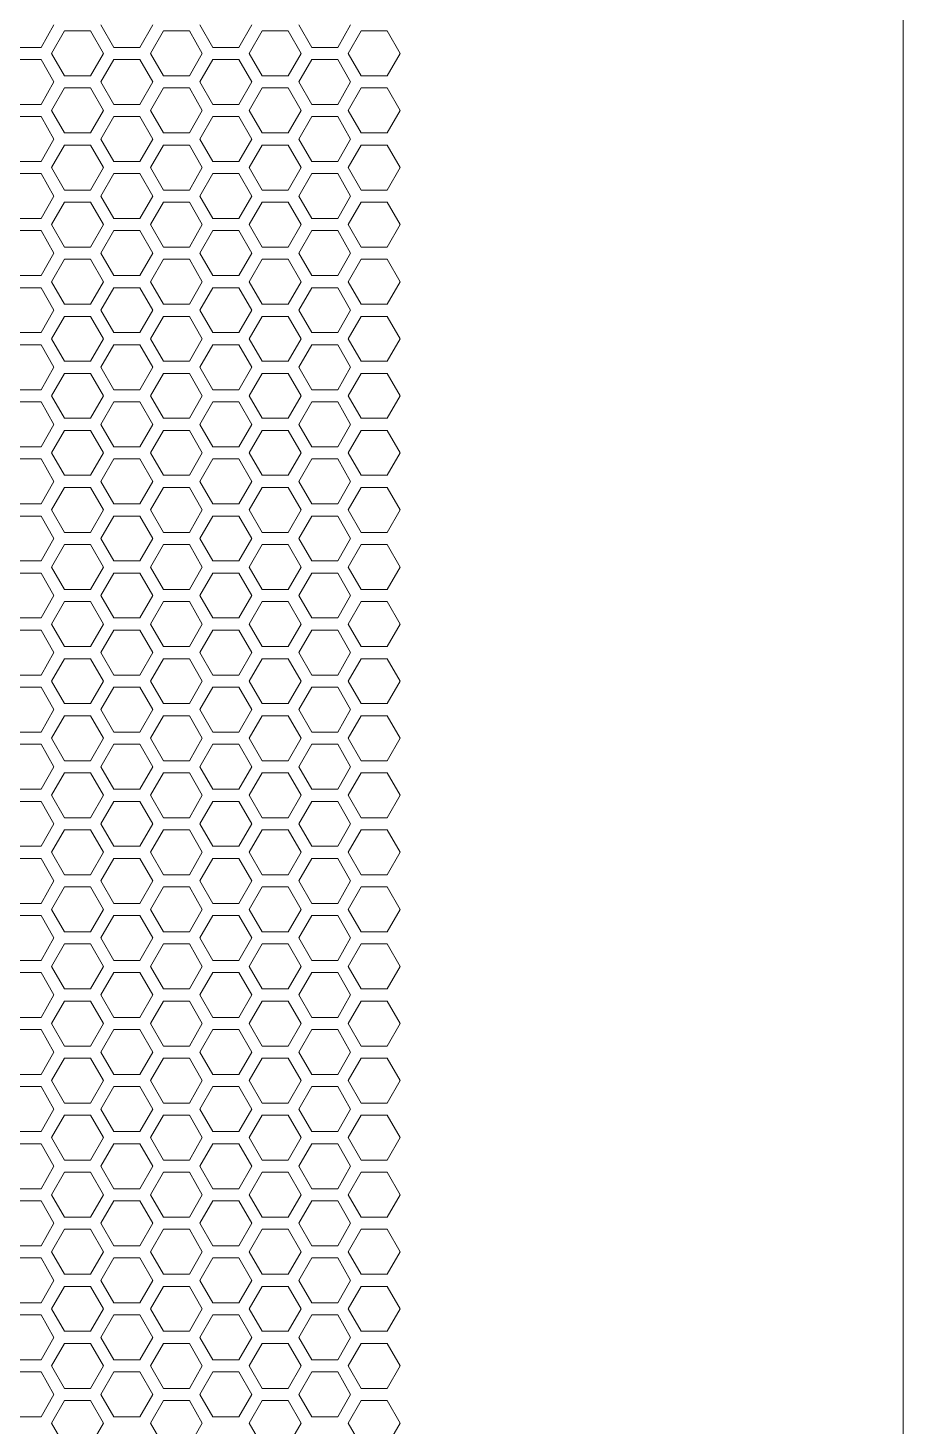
# Model space of a CAD drawing. Header units: millimetres. Extents: x 0 to 140, y -17 to 195.
# Drawn here: x 130.82 to 140, y 166.01 to 180.69 of the extents above; entities that cross this region are included whole.
import ezdxf

# ---------------------------------------------------------------- set-up
doc = ezdxf.new("R2010")
doc.units = ezdxf.units.MM
doc.layers.add('4203-42785_1_0', color=7, linetype='Continuous')
doc.layers.add('Visible (ANSI)', color=7, linetype='Continuous', lineweight=50)

# ---------------------------------------------------------------- blocks, each defined once
blk = doc.blocks.new('a')
at = {"layer": '4203-42785_1_0', "color": 0, "linetype": 'ByBlock', "lineweight": 9}
for p, q in [((1513.646, 485.561), (1513.752, 485.746)), ((1513.839, 485.696), (1513.732, 485.511)), ((1514.052, 485.696), (1513.839, 485.696)), ((1514.159, 485.511), (1514.052, 485.696)), ((1514.139, 485.746), (1514.246, 485.561)), ((1514.459, 485.561), (1514.566, 485.746)), ((1514.652, 485.696), (1514.546, 485.511)), ((1514.866, 485.696), (1514.652, 485.696)), ((1514.972, 485.511), (1514.866, 485.696)), ((1514.952, 485.746), (1515.059, 485.561)), ((1515.272, 485.561), (1515.379, 485.746)), ((1515.465, 485.696), (1515.359, 485.511)), ((1515.679, 485.696), (1515.465, 485.696)), ((1515.786, 485.511), (1515.679, 485.696)), ((1515.765, 485.746), (1515.872, 485.561)), ((1516.086, 485.561), (1516.192, 485.746)), ((1516.279, 485.696), (1516.172, 485.511)), ((1516.492, 485.696), (1516.279, 485.696)), ((1516.599, 485.511), (1516.492, 485.696)), ((1513.432, 485.561), (1513.646, 485.561)), ((1513.646, 485.461), (1513.432, 485.461)), ((1513.752, 485.277), (1513.646, 485.461)), ((1513.732, 485.511), (1513.839, 485.326)), ((1514.052, 485.326), (1514.159, 485.511)), ((1514.246, 485.461), (1514.139, 485.277)), ((1514.246, 485.561), (1514.459, 485.561)), ((1514.459, 485.461), (1514.246, 485.461)), ((1514.566, 485.277), (1514.459, 485.461)), ((1514.546, 485.511), (1514.652, 485.326)), ((1514.866, 485.326), (1514.972, 485.511)), ((1515.059, 485.461), (1514.952, 485.277)), ((1515.059, 485.561), (1515.272, 485.561)), ((1515.272, 485.461), (1515.059, 485.461)), ((1515.379, 485.277), (1515.272, 485.461)), ((1515.359, 485.511), (1515.465, 485.326)), ((1515.679, 485.326), (1515.786, 485.511)), ((1515.872, 485.461), (1515.765, 485.277)), ((1515.872, 485.561), (1516.086, 485.561)), ((1516.086, 485.461), (1515.872, 485.461)), ((1516.192, 485.277), (1516.086, 485.461)), ((1516.172, 485.511), (1516.279, 485.326)), ((1516.492, 485.326), (1516.599, 485.511)), ((1513.646, 485.092), (1513.752, 485.277)), ((1513.839, 485.326), (1514.052, 485.326)), ((1514.139, 485.277), (1514.246, 485.092)), ((1514.459, 485.092), (1514.566, 485.277)), ((1514.652, 485.326), (1514.866, 485.326)), ((1514.952, 485.277), (1515.059, 485.092)), ((1515.272, 485.092), (1515.379, 485.277)), ((1515.465, 485.326), (1515.679, 485.326)), ((1515.765, 485.277), (1515.872, 485.092)), ((1516.086, 485.092), (1516.192, 485.277)), ((1516.279, 485.326), (1516.492, 485.326)), ((1513.839, 485.227), (1513.732, 485.042)), ((1514.052, 485.227), (1513.839, 485.227)), ((1514.159, 485.042), (1514.052, 485.227)), ((1514.652, 485.227), (1514.546, 485.042)), ((1514.866, 485.227), (1514.652, 485.227)), ((1514.972, 485.042), (1514.866, 485.227)), ((1515.465, 485.227), (1515.359, 485.042)), ((1515.679, 485.227), (1515.465, 485.227)), ((1515.786, 485.042), (1515.679, 485.227)), ((1516.279, 485.227), (1516.172, 485.042)), ((1516.492, 485.227), (1516.279, 485.227)), ((1516.599, 485.042), (1516.492, 485.227)), ((1513.432, 485.092), (1513.646, 485.092)), ((1513.732, 485.042), (1513.839, 484.857)), ((1514.052, 484.857), (1514.159, 485.042)), ((1514.246, 485.092), (1514.459, 485.092)), ((1514.546, 485.042), (1514.652, 484.857)), ((1514.866, 484.857), (1514.972, 485.042)), ((1515.059, 485.092), (1515.272, 485.092)), ((1515.359, 485.042), (1515.465, 484.857)), ((1515.679, 484.857), (1515.786, 485.042)), ((1515.872, 485.092), (1516.086, 485.092)), ((1516.172, 485.042), (1516.279, 484.857)), ((1516.492, 484.857), (1516.599, 485.042)), ((1513.646, 484.992), (1513.432, 484.992)), ((1513.752, 484.807), (1513.646, 484.992)), ((1514.246, 484.992), (1514.139, 484.807)), ((1514.459, 484.992), (1514.246, 484.992)), ((1514.566, 484.807), (1514.459, 484.992)), ((1515.059, 484.992), (1514.952, 484.807)), ((1515.272, 484.992), (1515.059, 484.992)), ((1515.379, 484.807), (1515.272, 484.992)), ((1515.872, 484.992), (1515.765, 484.807)), ((1516.086, 484.992), (1515.872, 484.992)), ((1516.192, 484.807), (1516.086, 484.992)), ((1513.646, 484.622), (1513.752, 484.807)), ((1513.839, 484.857), (1514.052, 484.857)), ((1514.139, 484.807), (1514.246, 484.622)), ((1514.459, 484.622), (1514.566, 484.807)), ((1514.652, 484.857), (1514.866, 484.857)), ((1514.952, 484.807), (1515.059, 484.622)), ((1515.272, 484.622), (1515.379, 484.807)), ((1515.465, 484.857), (1515.679, 484.857)), ((1515.765, 484.807), (1515.872, 484.622)), ((1516.086, 484.622), (1516.192, 484.807)), ((1516.279, 484.857), (1516.492, 484.857)), ((1513.839, 484.757), (1513.732, 484.572)), ((1514.052, 484.757), (1513.839, 484.757)), ((1514.159, 484.572), (1514.052, 484.757)), ((1514.652, 484.757), (1514.546, 484.572)), ((1514.866, 484.757), (1514.652, 484.757)), ((1514.972, 484.572), (1514.866, 484.757)), ((1515.465, 484.757), (1515.359, 484.572)), ((1515.679, 484.757), (1515.465, 484.757)), ((1515.786, 484.572), (1515.679, 484.757)), ((1516.279, 484.757), (1516.172, 484.572)), ((1516.492, 484.757), (1516.279, 484.757)), ((1516.599, 484.572), (1516.492, 484.757)), ((1513.432, 484.622), (1513.646, 484.622)), ((1513.732, 484.572), (1513.839, 484.387)), ((1514.052, 484.387), (1514.159, 484.572)), ((1514.246, 484.622), (1514.459, 484.622)), ((1514.546, 484.572), (1514.652, 484.387)), ((1514.866, 484.387), (1514.972, 484.572)), ((1515.059, 484.622), (1515.272, 484.622)), ((1515.359, 484.572), (1515.465, 484.387)), ((1515.679, 484.387), (1515.786, 484.572)), ((1515.872, 484.622), (1516.086, 484.622)), ((1516.172, 484.572), (1516.279, 484.387)), ((1516.492, 484.387), (1516.599, 484.572)), ((1513.646, 484.522), (1513.432, 484.522)), ((1513.752, 484.337), (1513.646, 484.522)), ((1514.246, 484.522), (1514.139, 484.337)), ((1514.459, 484.522), (1514.246, 484.522)), ((1514.566, 484.337), (1514.459, 484.522)), ((1515.059, 484.522), (1514.952, 484.337)), ((1515.272, 484.522), (1515.059, 484.522)), ((1515.379, 484.337), (1515.272, 484.522)), ((1515.872, 484.522), (1515.765, 484.337)), ((1516.086, 484.522), (1515.872, 484.522)), ((1516.192, 484.337), (1516.086, 484.522)), ((1513.646, 484.153), (1513.752, 484.337)), ((1513.839, 484.387), (1514.052, 484.387)), ((1514.139, 484.337), (1514.246, 484.153)), ((1514.459, 484.153), (1514.566, 484.337)), ((1514.652, 484.387), (1514.866, 484.387)), ((1514.952, 484.337), (1515.059, 484.153)), ((1515.272, 484.153), (1515.379, 484.337)), ((1515.465, 484.387), (1515.679, 484.387)), ((1515.765, 484.337), (1515.872, 484.153)), ((1516.086, 484.153), (1516.192, 484.337)), ((1516.279, 484.387), (1516.492, 484.387)), ((1513.839, 484.288), (1513.732, 484.103)), ((1514.052, 484.288), (1513.839, 484.288)), ((1514.159, 484.103), (1514.052, 484.288)), ((1514.652, 484.288), (1514.546, 484.103)), ((1514.866, 484.288), (1514.652, 484.288)), ((1514.972, 484.103), (1514.866, 484.288)), ((1515.465, 484.288), (1515.359, 484.103)), ((1515.679, 484.288), (1515.465, 484.288)), ((1515.786, 484.103), (1515.679, 484.288)), ((1516.279, 484.288), (1516.172, 484.103)), ((1516.492, 484.288), (1516.279, 484.288)), ((1516.599, 484.103), (1516.492, 484.288)), ((1513.432, 484.153), (1513.646, 484.153)), ((1513.732, 484.103), (1513.839, 483.918)), ((1514.052, 483.918), (1514.159, 484.103)), ((1514.246, 484.153), (1514.459, 484.153)), ((1514.546, 484.103), (1514.652, 483.918)), ((1514.866, 483.918), (1514.972, 484.103)), ((1515.059, 484.153), (1515.272, 484.153)), ((1515.359, 484.103), (1515.465, 483.918)), ((1515.679, 483.918), (1515.786, 484.103)), ((1515.872, 484.153), (1516.086, 484.153)), ((1516.172, 484.103), (1516.279, 483.918)), ((1516.492, 483.918), (1516.599, 484.103)), ((1513.646, 484.053), (1513.432, 484.053)), ((1513.752, 483.868), (1513.646, 484.053)), ((1514.246, 484.053), (1514.139, 483.868)), ((1514.459, 484.053), (1514.246, 484.053)), ((1514.566, 483.868), (1514.459, 484.053)), ((1515.059, 484.053), (1514.952, 483.868)), ((1515.272, 484.053), (1515.059, 484.053)), ((1515.379, 483.868), (1515.272, 484.053)), ((1515.872, 484.053), (1515.765, 483.868)), ((1516.086, 484.053), (1515.872, 484.053)), ((1516.192, 483.868), (1516.086, 484.053)), ((1513.646, 483.683), (1513.752, 483.868)), ((1513.839, 483.918), (1514.052, 483.918)), ((1514.139, 483.868), (1514.246, 483.683)), ((1514.459, 483.683), (1514.566, 483.868)), ((1514.652, 483.918), (1514.866, 483.918)), ((1514.952, 483.868), (1515.059, 483.683)), ((1515.272, 483.683), (1515.379, 483.868)), ((1515.465, 483.918), (1515.679, 483.918)), ((1515.765, 483.868), (1515.872, 483.683)), ((1516.086, 483.683), (1516.192, 483.868)), ((1516.279, 483.918), (1516.492, 483.918)), ((1513.839, 483.818), (1513.732, 483.633)), ((1514.052, 483.818), (1513.839, 483.818)), ((1514.159, 483.633), (1514.052, 483.818)), ((1514.652, 483.818), (1514.546, 483.633)), ((1514.866, 483.818), (1514.652, 483.818)), ((1514.972, 483.633), (1514.866, 483.818)), ((1515.465, 483.818), (1515.359, 483.633)), ((1515.679, 483.818), (1515.465, 483.818)), ((1515.786, 483.633), (1515.679, 483.818)), ((1516.279, 483.818), (1516.172, 483.633)), ((1516.492, 483.818), (1516.279, 483.818)), ((1516.599, 483.633), (1516.492, 483.818)), ((1513.432, 483.683), (1513.646, 483.683)), ((1513.732, 483.633), (1513.839, 483.448)), ((1514.052, 483.448), (1514.159, 483.633)), ((1514.246, 483.683), (1514.459, 483.683)), ((1514.546, 483.633), (1514.652, 483.448)), ((1514.866, 483.448), (1514.972, 483.633)), ((1515.059, 483.683), (1515.272, 483.683)), ((1515.359, 483.633), (1515.465, 483.448)), ((1515.679, 483.448), (1515.786, 483.633)), ((1515.872, 483.683), (1516.086, 483.683)), ((1516.172, 483.633), (1516.279, 483.448)), ((1516.492, 483.448), (1516.599, 483.633)), ((1513.646, 483.583), (1513.432, 483.583)), ((1513.752, 483.398), (1513.646, 483.583)), ((1514.246, 483.583), (1514.139, 483.398)), ((1514.459, 483.583), (1514.246, 483.583)), ((1514.566, 483.398), (1514.459, 483.583)), ((1515.059, 483.583), (1514.952, 483.398)), ((1515.272, 483.583), (1515.059, 483.583)), ((1515.379, 483.398), (1515.272, 483.583)), ((1515.872, 483.583), (1515.765, 483.398)), ((1516.086, 483.583), (1515.872, 483.583)), ((1516.192, 483.398), (1516.086, 483.583)), ((1513.646, 483.214), (1513.752, 483.398)), ((1513.839, 483.448), (1514.052, 483.448)), ((1514.139, 483.398), (1514.246, 483.214)), ((1514.459, 483.214), (1514.566, 483.398)), ((1514.652, 483.448), (1514.866, 483.448)), ((1514.952, 483.398), (1515.059, 483.214)), ((1515.272, 483.214), (1515.379, 483.398)), ((1515.465, 483.448), (1515.679, 483.448)), ((1515.765, 483.398), (1515.872, 483.214)), ((1516.086, 483.214), (1516.192, 483.398)), ((1516.279, 483.448), (1516.492, 483.448)), ((1513.839, 483.348), (1513.732, 483.164)), ((1514.052, 483.348), (1513.839, 483.348)), ((1514.159, 483.164), (1514.052, 483.348)), ((1514.652, 483.348), (1514.546, 483.164)), ((1514.866, 483.348), (1514.652, 483.348)), ((1514.972, 483.164), (1514.866, 483.348)), ((1515.465, 483.348), (1515.359, 483.164)), ((1515.679, 483.348), (1515.465, 483.348)), ((1515.786, 483.164), (1515.679, 483.348)), ((1516.279, 483.348), (1516.172, 483.164)), ((1516.492, 483.348), (1516.279, 483.348)), ((1516.599, 483.164), (1516.492, 483.348)), ((1513.432, 483.214), (1513.646, 483.214)), ((1513.732, 483.164), (1513.839, 482.979)), ((1514.052, 482.979), (1514.159, 483.164)), ((1514.246, 483.214), (1514.459, 483.214)), ((1514.546, 483.164), (1514.652, 482.979)), ((1514.866, 482.979), (1514.972, 483.164)), ((1515.059, 483.214), (1515.272, 483.214)), ((1515.359, 483.164), (1515.465, 482.979)), ((1515.679, 482.979), (1515.786, 483.164)), ((1515.872, 483.214), (1516.086, 483.214)), ((1516.172, 483.164), (1516.279, 482.979)), ((1516.492, 482.979), (1516.599, 483.164)), ((1513.646, 483.114), (1513.432, 483.114)), ((1513.752, 482.929), (1513.646, 483.114)), ((1514.246, 483.114), (1514.139, 482.929)), ((1514.459, 483.114), (1514.246, 483.114)), ((1514.566, 482.929), (1514.459, 483.114)), ((1515.059, 483.114), (1514.952, 482.929)), ((1515.272, 483.114), (1515.059, 483.114)), ((1515.379, 482.929), (1515.272, 483.114)), ((1515.872, 483.114), (1515.765, 482.929)), ((1516.086, 483.114), (1515.872, 483.114)), ((1516.192, 482.929), (1516.086, 483.114)), ((1513.646, 482.744), (1513.752, 482.929)), ((1513.839, 482.979), (1514.052, 482.979)), ((1514.139, 482.929), (1514.246, 482.744)), ((1514.459, 482.744), (1514.566, 482.929)), ((1514.652, 482.979), (1514.866, 482.979)), ((1514.952, 482.929), (1515.059, 482.744)), ((1515.272, 482.744), (1515.379, 482.929)), ((1515.465, 482.979), (1515.679, 482.979)), ((1515.765, 482.929), (1515.872, 482.744)), ((1516.086, 482.744), (1516.192, 482.929)), ((1516.279, 482.979), (1516.492, 482.979)), ((1513.839, 482.879), (1513.732, 482.694)), ((1514.052, 482.879), (1513.839, 482.879)), ((1514.159, 482.694), (1514.052, 482.879)), ((1514.652, 482.879), (1514.546, 482.694)), ((1514.866, 482.879), (1514.652, 482.879)), ((1514.972, 482.694), (1514.866, 482.879)), ((1515.465, 482.879), (1515.359, 482.694)), ((1515.679, 482.879), (1515.465, 482.879)), ((1515.786, 482.694), (1515.679, 482.879)), ((1516.279, 482.879), (1516.172, 482.694)), ((1516.492, 482.879), (1516.279, 482.879)), ((1516.599, 482.694), (1516.492, 482.879)), ((1513.432, 482.744), (1513.646, 482.744)), ((1514.246, 482.744), (1514.459, 482.744)), ((1515.059, 482.744), (1515.272, 482.744)), ((1515.872, 482.744), (1516.086, 482.744)), ((1513.646, 482.644), (1513.432, 482.644)), ((1513.752, 482.459), (1513.646, 482.644)), ((1513.732, 482.694), (1513.839, 482.509)), ((1514.052, 482.509), (1514.159, 482.694)), ((1514.246, 482.644), (1514.139, 482.459)), ((1514.459, 482.644), (1514.246, 482.644)), ((1514.566, 482.459), (1514.459, 482.644)), ((1514.546, 482.694), (1514.652, 482.509)), ((1514.866, 482.509), (1514.972, 482.694)), ((1515.059, 482.644), (1514.952, 482.459)), ((1515.272, 482.644), (1515.059, 482.644)), ((1515.379, 482.459), (1515.272, 482.644)), ((1515.359, 482.694), (1515.465, 482.509)), ((1515.679, 482.509), (1515.786, 482.694)), ((1515.872, 482.644), (1515.765, 482.459)), ((1516.086, 482.644), (1515.872, 482.644)), ((1516.192, 482.459), (1516.086, 482.644)), ((1516.172, 482.694), (1516.279, 482.509)), ((1516.492, 482.509), (1516.599, 482.694)), ((1513.839, 482.509), (1514.052, 482.509)), ((1514.652, 482.509), (1514.866, 482.509)), ((1515.465, 482.509), (1515.679, 482.509)), ((1516.279, 482.509), (1516.492, 482.509)), ((1513.646, 482.274), (1513.752, 482.459)), ((1513.839, 482.409), (1513.732, 482.225)), ((1514.052, 482.409), (1513.839, 482.409)), ((1514.159, 482.225), (1514.052, 482.409)), ((1514.139, 482.459), (1514.246, 482.274)), ((1514.459, 482.274), (1514.566, 482.459)), ((1514.652, 482.409), (1514.546, 482.225)), ((1514.866, 482.409), (1514.652, 482.409)), ((1514.972, 482.225), (1514.866, 482.409)), ((1514.952, 482.459), (1515.059, 482.274)), ((1515.272, 482.274), (1515.379, 482.459)), ((1515.465, 482.409), (1515.359, 482.225)), ((1515.679, 482.409), (1515.465, 482.409)), ((1515.786, 482.225), (1515.679, 482.409)), ((1515.765, 482.459), (1515.872, 482.274)), ((1516.086, 482.274), (1516.192, 482.459)), ((1516.279, 482.409), (1516.172, 482.225)), ((1516.492, 482.409), (1516.279, 482.409)), ((1516.599, 482.225), (1516.492, 482.409)), ((1513.432, 482.274), (1513.646, 482.274)), ((1514.246, 482.274), (1514.459, 482.274)), ((1515.059, 482.274), (1515.272, 482.274)), ((1515.872, 482.274), (1516.086, 482.274)), ((1513.646, 482.175), (1513.432, 482.175)), ((1513.752, 481.99), (1513.646, 482.175)), ((1513.732, 482.225), (1513.839, 482.04)), ((1514.052, 482.04), (1514.159, 482.225)), ((1514.246, 482.175), (1514.139, 481.99)), ((1514.459, 482.175), (1514.246, 482.175)), ((1514.566, 481.99), (1514.459, 482.175)), ((1514.546, 482.225), (1514.652, 482.04)), ((1514.866, 482.04), (1514.972, 482.225)), ((1515.059, 482.175), (1514.952, 481.99)), ((1515.272, 482.175), (1515.059, 482.175)), ((1515.379, 481.99), (1515.272, 482.175)), ((1515.359, 482.225), (1515.465, 482.04)), ((1515.679, 482.04), (1515.786, 482.225)), ((1515.872, 482.175), (1515.765, 481.99)), ((1516.086, 482.175), (1515.872, 482.175)), ((1516.192, 481.99), (1516.086, 482.175)), ((1516.172, 482.225), (1516.279, 482.04)), ((1516.492, 482.04), (1516.599, 482.225)), ((1513.839, 482.04), (1514.052, 482.04)), ((1514.652, 482.04), (1514.866, 482.04)), ((1515.465, 482.04), (1515.679, 482.04)), ((1516.279, 482.04), (1516.492, 482.04)), ((1513.646, 481.805), (1513.752, 481.99)), ((1513.839, 481.94), (1513.732, 481.755)), ((1514.052, 481.94), (1513.839, 481.94)), ((1514.159, 481.755), (1514.052, 481.94)), ((1514.139, 481.99), (1514.246, 481.805)), ((1514.459, 481.805), (1514.566, 481.99)), ((1514.652, 481.94), (1514.546, 481.755)), ((1514.866, 481.94), (1514.652, 481.94)), ((1514.972, 481.755), (1514.866, 481.94)), ((1514.952, 481.99), (1515.059, 481.805)), ((1515.272, 481.805), (1515.379, 481.99)), ((1515.465, 481.94), (1515.359, 481.755)), ((1515.679, 481.94), (1515.465, 481.94)), ((1515.786, 481.755), (1515.679, 481.94)), ((1515.765, 481.99), (1515.872, 481.805)), ((1516.086, 481.805), (1516.192, 481.99)), ((1516.279, 481.94), (1516.172, 481.755)), ((1516.492, 481.94), (1516.279, 481.94)), ((1516.599, 481.755), (1516.492, 481.94)), ((1513.432, 481.805), (1513.646, 481.805)), ((1514.246, 481.805), (1514.459, 481.805)), ((1515.059, 481.805), (1515.272, 481.805)), ((1515.872, 481.805), (1516.086, 481.805)), ((1513.646, 481.705), (1513.432, 481.705)), ((1513.752, 481.52), (1513.646, 481.705)), ((1513.732, 481.755), (1513.839, 481.57)), ((1514.052, 481.57), (1514.159, 481.755)), ((1514.246, 481.705), (1514.139, 481.52)), ((1514.459, 481.705), (1514.246, 481.705)), ((1514.566, 481.52), (1514.459, 481.705)), ((1514.546, 481.755), (1514.652, 481.57)), ((1514.866, 481.57), (1514.972, 481.755)), ((1515.059, 481.705), (1514.952, 481.52)), ((1515.272, 481.705), (1515.059, 481.705)), ((1515.379, 481.52), (1515.272, 481.705)), ((1515.359, 481.755), (1515.465, 481.57)), ((1515.679, 481.57), (1515.786, 481.755)), ((1515.872, 481.705), (1515.765, 481.52)), ((1516.086, 481.705), (1515.872, 481.705)), ((1516.192, 481.52), (1516.086, 481.705)), ((1516.172, 481.755), (1516.279, 481.57)), ((1516.492, 481.57), (1516.599, 481.755)), ((1513.839, 481.57), (1514.052, 481.57)), ((1514.652, 481.57), (1514.866, 481.57)), ((1515.465, 481.57), (1515.679, 481.57)), ((1516.279, 481.57), (1516.492, 481.57)), ((1513.646, 481.335), (1513.752, 481.52)), ((1513.839, 481.47), (1513.732, 481.285)), ((1514.052, 481.47), (1513.839, 481.47)), ((1514.159, 481.285), (1514.052, 481.47)), ((1514.139, 481.52), (1514.246, 481.335)), ((1514.459, 481.335), (1514.566, 481.52)), ((1514.652, 481.47), (1514.546, 481.285)), ((1514.866, 481.47), (1514.652, 481.47)), ((1514.972, 481.285), (1514.866, 481.47)), ((1514.952, 481.52), (1515.059, 481.335)), ((1515.272, 481.335), (1515.379, 481.52)), ((1515.465, 481.47), (1515.359, 481.285)), ((1515.679, 481.47), (1515.465, 481.47)), ((1515.786, 481.285), (1515.679, 481.47)), ((1515.765, 481.52), (1515.872, 481.335)), ((1516.086, 481.335), (1516.192, 481.52)), ((1516.279, 481.47), (1516.172, 481.285)), ((1516.492, 481.47), (1516.279, 481.47)), ((1516.599, 481.285), (1516.492, 481.47)), ((1513.432, 481.335), (1513.646, 481.335)), ((1514.246, 481.335), (1514.459, 481.335)), ((1515.059, 481.335), (1515.272, 481.335)), ((1515.872, 481.335), (1516.086, 481.335)), ((1513.646, 481.236), (1513.432, 481.236)), ((1513.752, 481.051), (1513.646, 481.236)), ((1513.732, 481.285), (1513.839, 481.101)), ((1514.052, 481.101), (1514.159, 481.285)), ((1514.246, 481.236), (1514.139, 481.051)), ((1514.459, 481.236), (1514.246, 481.236)), ((1514.566, 481.051), (1514.459, 481.236)), ((1514.546, 481.285), (1514.652, 481.101)), ((1514.866, 481.101), (1514.972, 481.285)), ((1515.059, 481.236), (1514.952, 481.051)), ((1515.272, 481.236), (1515.059, 481.236)), ((1515.379, 481.051), (1515.272, 481.236)), ((1515.359, 481.285), (1515.465, 481.101)), ((1515.679, 481.101), (1515.786, 481.285)), ((1515.872, 481.236), (1515.765, 481.051)), ((1516.086, 481.236), (1515.872, 481.236)), ((1516.192, 481.051), (1516.086, 481.236)), ((1516.172, 481.285), (1516.279, 481.101)), ((1516.492, 481.101), (1516.599, 481.285)), ((1513.839, 481.101), (1514.052, 481.101)), ((1514.652, 481.101), (1514.866, 481.101)), ((1515.465, 481.101), (1515.679, 481.101)), ((1516.279, 481.101), (1516.492, 481.101)), ((1513.646, 480.866), (1513.752, 481.051)), ((1513.839, 481.001), (1513.732, 480.816)), ((1514.052, 481.001), (1513.839, 481.001)), ((1514.159, 480.816), (1514.052, 481.001)), ((1514.139, 481.051), (1514.246, 480.866)), ((1514.459, 480.866), (1514.566, 481.051)), ((1514.652, 481.001), (1514.546, 480.816)), ((1514.866, 481.001), (1514.652, 481.001)), ((1514.972, 480.816), (1514.866, 481.001)), ((1514.952, 481.051), (1515.059, 480.866)), ((1515.272, 480.866), (1515.379, 481.051)), ((1515.465, 481.001), (1515.359, 480.816)), ((1515.679, 481.001), (1515.465, 481.001)), ((1515.786, 480.816), (1515.679, 481.001)), ((1515.765, 481.051), (1515.872, 480.866)), ((1516.086, 480.866), (1516.192, 481.051)), ((1516.279, 481.001), (1516.172, 480.816)), ((1516.492, 481.001), (1516.279, 481.001)), ((1516.599, 480.816), (1516.492, 481.001)), ((1513.432, 480.866), (1513.646, 480.866)), ((1514.246, 480.866), (1514.459, 480.866)), ((1515.059, 480.866), (1515.272, 480.866)), ((1515.872, 480.866), (1516.086, 480.866)), ((1513.646, 480.766), (1513.432, 480.766)), ((1513.752, 480.581), (1513.646, 480.766)), ((1513.732, 480.816), (1513.839, 480.631)), ((1514.052, 480.631), (1514.159, 480.816)), ((1514.246, 480.766), (1514.139, 480.581)), ((1514.459, 480.766), (1514.246, 480.766)), ((1514.566, 480.581), (1514.459, 480.766)), ((1514.546, 480.816), (1514.652, 480.631)), ((1514.866, 480.631), (1514.972, 480.816)), ((1515.059, 480.766), (1514.952, 480.581)), ((1515.272, 480.766), (1515.059, 480.766)), ((1515.379, 480.581), (1515.272, 480.766)), ((1515.359, 480.816), (1515.465, 480.631)), ((1515.679, 480.631), (1515.786, 480.816)), ((1515.872, 480.766), (1515.765, 480.581)), ((1516.086, 480.766), (1515.872, 480.766)), ((1516.192, 480.581), (1516.086, 480.766)), ((1516.172, 480.816), (1516.279, 480.631)), ((1516.492, 480.631), (1516.599, 480.816)), ((1513.839, 480.631), (1514.052, 480.631)), ((1514.652, 480.631), (1514.866, 480.631)), ((1515.465, 480.631), (1515.679, 480.631)), ((1516.279, 480.631), (1516.492, 480.631)), ((1513.646, 480.396), (1513.752, 480.581)), ((1513.839, 480.531), (1513.732, 480.346)), ((1514.052, 480.531), (1513.839, 480.531)), ((1514.159, 480.346), (1514.052, 480.531)), ((1514.139, 480.581), (1514.246, 480.396)), ((1514.459, 480.396), (1514.566, 480.581)), ((1514.652, 480.531), (1514.546, 480.346)), ((1514.866, 480.531), (1514.652, 480.531)), ((1514.972, 480.346), (1514.866, 480.531)), ((1514.952, 480.581), (1515.059, 480.396)), ((1515.272, 480.396), (1515.379, 480.581)), ((1515.465, 480.531), (1515.359, 480.346)), ((1515.679, 480.531), (1515.465, 480.531)), ((1515.786, 480.346), (1515.679, 480.531)), ((1515.765, 480.581), (1515.872, 480.396)), ((1516.139, 480.489), (1516.192, 480.581)), ((1516.279, 480.531), (1516.172, 480.346)), ((1516.492, 480.531), (1516.279, 480.531)), ((1516.599, 480.346), (1516.492, 480.531)), ((1516.086, 480.396), (1516.139, 480.489)), ((1513.432, 480.396), (1513.646, 480.396)), ((1513.646, 480.296), (1513.432, 480.296)), ((1513.752, 480.112), (1513.646, 480.296)), ((1513.732, 480.346), (1513.839, 480.162)), ((1514.052, 480.162), (1514.159, 480.346)), ((1514.246, 480.296), (1514.139, 480.112)), ((1514.246, 480.396), (1514.459, 480.396)), ((1514.459, 480.296), (1514.246, 480.296)), ((1514.566, 480.112), (1514.459, 480.296)), ((1514.546, 480.346), (1514.652, 480.162)), ((1514.866, 480.162), (1514.972, 480.346)), ((1515.059, 480.296), (1514.952, 480.112)), ((1515.059, 480.396), (1515.272, 480.396)), ((1515.272, 480.296), (1515.059, 480.296)), ((1515.379, 480.112), (1515.272, 480.296)), ((1515.359, 480.346), (1515.465, 480.162)), ((1515.679, 480.162), (1515.786, 480.346)), ((1515.872, 480.296), (1515.765, 480.112)), ((1515.872, 480.396), (1516.086, 480.396)), ((1516.086, 480.296), (1515.872, 480.296)), ((1516.192, 480.112), (1516.086, 480.296)), ((1516.172, 480.346), (1516.279, 480.162)), ((1516.492, 480.162), (1516.599, 480.346)), ((1513.646, 479.927), (1513.752, 480.112)), ((1513.839, 480.062), (1513.732, 479.877)), ((1513.839, 480.162), (1514.052, 480.162)), ((1514.052, 480.062), (1513.839, 480.062)), ((1514.159, 479.877), (1514.052, 480.062)), ((1514.139, 480.112), (1514.246, 479.927)), ((1514.459, 479.927), (1514.566, 480.112)), ((1514.652, 480.062), (1514.546, 479.877)), ((1514.652, 480.162), (1514.866, 480.162)), ((1514.866, 480.062), (1514.652, 480.062)), ((1514.972, 479.877), (1514.866, 480.062)), ((1514.952, 480.112), (1515.059, 479.927)), ((1515.272, 479.927), (1515.379, 480.112)), ((1515.465, 480.062), (1515.359, 479.877)), ((1515.465, 480.162), (1515.679, 480.162)), ((1515.679, 480.062), (1515.465, 480.062)), ((1515.786, 479.877), (1515.679, 480.062)), ((1515.765, 480.112), (1515.872, 479.927)), ((1516.086, 479.927), (1516.192, 480.112)), ((1516.279, 480.062), (1516.172, 479.877)), ((1516.279, 480.162), (1516.492, 480.162)), ((1516.492, 480.062), (1516.279, 480.062)), ((1516.599, 479.877), (1516.492, 480.062)), ((1513.432, 479.927), (1513.646, 479.927)), ((1513.646, 479.827), (1513.432, 479.827)), ((1513.752, 479.642), (1513.646, 479.827)), ((1513.732, 479.877), (1513.839, 479.692)), ((1514.052, 479.692), (1514.159, 479.877)), ((1514.246, 479.827), (1514.139, 479.642)), ((1514.246, 479.927), (1514.459, 479.927)), ((1514.459, 479.827), (1514.246, 479.827)), ((1514.566, 479.642), (1514.459, 479.827)), ((1514.546, 479.877), (1514.652, 479.692)), ((1514.866, 479.692), (1514.972, 479.877)), ((1515.059, 479.827), (1514.952, 479.642)), ((1515.059, 479.927), (1515.272, 479.927)), ((1515.272, 479.827), (1515.059, 479.827)), ((1515.379, 479.642), (1515.272, 479.827)), ((1515.359, 479.877), (1515.465, 479.692)), ((1515.679, 479.692), (1515.786, 479.877)), ((1515.872, 479.827), (1515.765, 479.642)), ((1515.872, 479.927), (1516.086, 479.927)), ((1516.086, 479.827), (1515.872, 479.827)), ((1516.192, 479.642), (1516.086, 479.827)), ((1516.172, 479.877), (1516.279, 479.692)), ((1516.492, 479.692), (1516.599, 479.877)), ((1513.646, 479.457), (1513.752, 479.642)), ((1513.839, 479.592), (1513.732, 479.407)), ((1513.839, 479.692), (1514.052, 479.692)), ((1514.052, 479.592), (1513.839, 479.592)), ((1514.159, 479.407), (1514.052, 479.592)), ((1514.139, 479.642), (1514.246, 479.457)), ((1514.459, 479.457), (1514.566, 479.642)), ((1514.652, 479.592), (1514.546, 479.407)), ((1514.652, 479.692), (1514.866, 479.692)), ((1514.866, 479.592), (1514.652, 479.592)), ((1514.972, 479.407), (1514.866, 479.592)), ((1514.952, 479.642), (1515.059, 479.457)), ((1515.272, 479.457), (1515.379, 479.642)), ((1515.465, 479.592), (1515.359, 479.407)), ((1515.465, 479.692), (1515.679, 479.692)), ((1515.679, 479.592), (1515.465, 479.592)), ((1515.786, 479.407), (1515.679, 479.592)), ((1515.765, 479.642), (1515.872, 479.457)), ((1516.086, 479.457), (1516.192, 479.642)), ((1516.279, 479.592), (1516.172, 479.407)), ((1516.279, 479.692), (1516.492, 479.692)), ((1516.492, 479.592), (1516.279, 479.592)), ((1516.599, 479.407), (1516.492, 479.592)), ((1513.432, 479.457), (1513.646, 479.457)), ((1513.732, 479.407), (1513.839, 479.222)), ((1514.052, 479.222), (1514.159, 479.407)), ((1514.246, 479.457), (1514.459, 479.457)), ((1514.546, 479.407), (1514.652, 479.222)), ((1514.866, 479.222), (1514.972, 479.407)), ((1515.059, 479.457), (1515.272, 479.457)), ((1515.359, 479.407), (1515.465, 479.222)), ((1515.679, 479.222), (1515.786, 479.407)), ((1515.872, 479.457), (1516.086, 479.457)), ((1516.172, 479.407), (1516.279, 479.222)), ((1516.492, 479.222), (1516.599, 479.407)), ((1513.646, 479.357), (1513.432, 479.357)), ((1513.752, 479.173), (1513.646, 479.357)), ((1514.246, 479.357), (1514.139, 479.173)), ((1514.459, 479.357), (1514.246, 479.357)), ((1514.566, 479.173), (1514.459, 479.357)), ((1515.059, 479.357), (1514.952, 479.173)), ((1515.272, 479.357), (1515.059, 479.357)), ((1515.379, 479.173), (1515.272, 479.357)), ((1515.872, 479.357), (1515.765, 479.173)), ((1516.086, 479.357), (1515.872, 479.357)), ((1516.192, 479.173), (1516.086, 479.357)), ((1513.646, 478.988), (1513.752, 479.173)), ((1513.839, 479.222), (1514.052, 479.222)), ((1514.139, 479.173), (1514.246, 478.988)), ((1514.459, 478.988), (1514.566, 479.173)), ((1514.652, 479.222), (1514.866, 479.222)), ((1514.952, 479.173), (1515.059, 478.988)), ((1515.272, 478.988), (1515.379, 479.173)), ((1515.465, 479.222), (1515.679, 479.222)), ((1515.765, 479.173), (1515.872, 478.988)), ((1516.086, 478.988), (1516.192, 479.173)), ((1516.279, 479.222), (1516.492, 479.222)), ((1513.839, 479.123), (1513.732, 478.938)), ((1514.052, 479.123), (1513.839, 479.123)), ((1514.159, 478.938), (1514.052, 479.123)), ((1514.652, 479.123), (1514.546, 478.938)), ((1514.866, 479.123), (1514.652, 479.123)), ((1514.972, 478.938), (1514.866, 479.123)), ((1515.465, 479.123), (1515.359, 478.938)), ((1515.679, 479.123), (1515.465, 479.123)), ((1515.786, 478.938), (1515.679, 479.123)), ((1516.279, 479.123), (1516.172, 478.938)), ((1516.492, 479.123), (1516.279, 479.123)), ((1516.599, 478.938), (1516.492, 479.123)), ((1513.432, 478.988), (1513.646, 478.988)), ((1513.732, 478.938), (1513.839, 478.753)), ((1514.052, 478.753), (1514.159, 478.938)), ((1514.246, 478.988), (1514.459, 478.988)), ((1514.546, 478.938), (1514.652, 478.753)), ((1514.866, 478.753), (1514.972, 478.938)), ((1515.059, 478.988), (1515.272, 478.988)), ((1515.359, 478.938), (1515.465, 478.753)), ((1515.679, 478.753), (1515.786, 478.938)), ((1515.872, 478.988), (1516.086, 478.988)), ((1516.172, 478.938), (1516.279, 478.753)), ((1516.492, 478.753), (1516.599, 478.938)), ((1513.646, 478.888), (1513.432, 478.888)), ((1513.752, 478.703), (1513.646, 478.888)), ((1514.246, 478.888), (1514.139, 478.703)), ((1514.459, 478.888), (1514.246, 478.888)), ((1514.566, 478.703), (1514.459, 478.888)), ((1515.059, 478.888), (1514.952, 478.703)), ((1515.272, 478.888), (1515.059, 478.888)), ((1515.379, 478.703), (1515.272, 478.888)), ((1515.872, 478.888), (1515.765, 478.703)), ((1516.086, 478.888), (1515.872, 478.888)), ((1516.192, 478.703), (1516.086, 478.888)), ((1513.646, 478.518), (1513.752, 478.703)), ((1513.839, 478.753), (1514.052, 478.753)), ((1514.139, 478.703), (1514.246, 478.518)), ((1514.459, 478.518), (1514.566, 478.703)), ((1514.652, 478.753), (1514.866, 478.753)), ((1514.952, 478.703), (1515.059, 478.518)), ((1515.272, 478.518), (1515.379, 478.703)), ((1515.465, 478.753), (1515.679, 478.753)), ((1515.765, 478.703), (1515.872, 478.518)), ((1516.086, 478.518), (1516.192, 478.703)), ((1516.279, 478.753), (1516.492, 478.753)), ((1513.839, 478.653), (1513.732, 478.468)), ((1514.052, 478.653), (1513.839, 478.653)), ((1514.159, 478.468), (1514.052, 478.653)), ((1514.652, 478.653), (1514.546, 478.468)), ((1514.866, 478.653), (1514.652, 478.653)), ((1514.972, 478.468), (1514.866, 478.653)), ((1515.465, 478.653), (1515.359, 478.468)), ((1515.679, 478.653), (1515.465, 478.653)), ((1515.786, 478.468), (1515.679, 478.653)), ((1516.279, 478.653), (1516.172, 478.468)), ((1516.492, 478.653), (1516.279, 478.653)), ((1516.599, 478.468), (1516.492, 478.653)), ((1513.432, 478.518), (1513.646, 478.518)), ((1513.732, 478.468), (1513.839, 478.283)), ((1514.052, 478.283), (1514.159, 478.468)), ((1514.246, 478.518), (1514.459, 478.518)), ((1514.546, 478.468), (1514.652, 478.283)), ((1514.866, 478.283), (1514.972, 478.468)), ((1515.059, 478.518), (1515.272, 478.518)), ((1515.359, 478.468), (1515.465, 478.283)), ((1515.679, 478.283), (1515.786, 478.468)), ((1515.872, 478.518), (1516.086, 478.518)), ((1516.172, 478.468), (1516.279, 478.283)), ((1516.492, 478.283), (1516.599, 478.468)), ((1513.646, 478.418), (1513.432, 478.418)), ((1513.752, 478.233), (1513.646, 478.418)), ((1514.246, 478.418), (1514.139, 478.233)), ((1514.459, 478.418), (1514.246, 478.418)), ((1514.566, 478.233), (1514.459, 478.418)), ((1515.059, 478.418), (1514.952, 478.233)), ((1515.272, 478.418), (1515.059, 478.418)), ((1515.379, 478.233), (1515.272, 478.418)), ((1515.872, 478.418), (1515.765, 478.233)), ((1516.086, 478.418), (1515.872, 478.418)), ((1516.192, 478.233), (1516.086, 478.418)), ((1513.646, 478.049), (1513.752, 478.233)), ((1513.839, 478.283), (1514.052, 478.283)), ((1514.139, 478.233), (1514.246, 478.049)), ((1514.459, 478.049), (1514.566, 478.233)), ((1514.652, 478.283), (1514.866, 478.283)), ((1514.952, 478.233), (1515.059, 478.049)), ((1515.272, 478.049), (1515.379, 478.233)), ((1515.465, 478.283), (1515.679, 478.283)), ((1515.765, 478.233), (1515.872, 478.049)), ((1516.086, 478.049), (1516.192, 478.233)), ((1516.279, 478.283), (1516.492, 478.283)), ((1513.839, 478.184), (1513.732, 477.999)), ((1514.052, 478.184), (1513.839, 478.184)), ((1514.159, 477.999), (1514.052, 478.184)), ((1514.652, 478.184), (1514.546, 477.999)), ((1514.866, 478.184), (1514.652, 478.184)), ((1514.972, 477.999), (1514.866, 478.184)), ((1515.465, 478.184), (1515.359, 477.999)), ((1515.679, 478.184), (1515.465, 478.184)), ((1515.786, 477.999), (1515.679, 478.184)), ((1516.279, 478.184), (1516.172, 477.999)), ((1516.492, 478.184), (1516.279, 478.184)), ((1516.599, 477.999), (1516.492, 478.184)), ((1513.432, 478.049), (1513.646, 478.049)), ((1513.732, 477.999), (1513.839, 477.814)), ((1514.052, 477.814), (1514.159, 477.999)), ((1514.246, 478.049), (1514.459, 478.049)), ((1514.546, 477.999), (1514.652, 477.814)), ((1514.866, 477.814), (1514.972, 477.999)), ((1515.059, 478.049), (1515.272, 478.049)), ((1515.359, 477.999), (1515.465, 477.814)), ((1515.679, 477.814), (1515.786, 477.999)), ((1515.872, 478.049), (1516.086, 478.049)), ((1516.172, 477.999), (1516.279, 477.814)), ((1516.492, 477.814), (1516.599, 477.999)), ((1513.646, 477.949), (1513.432, 477.949)), ((1513.752, 477.764), (1513.646, 477.949)), ((1514.246, 477.949), (1514.139, 477.764)), ((1514.459, 477.949), (1514.246, 477.949)), ((1514.566, 477.764), (1514.459, 477.949)), ((1515.059, 477.949), (1514.952, 477.764)), ((1515.272, 477.949), (1515.059, 477.949)), ((1515.379, 477.764), (1515.272, 477.949)), ((1515.872, 477.949), (1515.765, 477.764)), ((1516.086, 477.949), (1515.872, 477.949)), ((1516.192, 477.764), (1516.086, 477.949)), ((1513.646, 477.579), (1513.752, 477.764)), ((1513.839, 477.814), (1514.052, 477.814)), ((1514.139, 477.764), (1514.246, 477.579)), ((1514.459, 477.579), (1514.566, 477.764)), ((1514.652, 477.814), (1514.866, 477.814)), ((1514.952, 477.764), (1515.059, 477.579)), ((1515.272, 477.579), (1515.379, 477.764)), ((1515.465, 477.814), (1515.679, 477.814)), ((1515.765, 477.764), (1515.872, 477.579)), ((1516.086, 477.579), (1516.192, 477.764)), ((1516.279, 477.814), (1516.492, 477.814)), ((1513.839, 477.714), (1513.732, 477.529)), ((1514.052, 477.714), (1513.839, 477.714)), ((1514.159, 477.529), (1514.052, 477.714)), ((1514.652, 477.714), (1514.546, 477.529)), ((1514.866, 477.714), (1514.652, 477.714)), ((1514.972, 477.529), (1514.866, 477.714)), ((1515.465, 477.714), (1515.359, 477.529)), ((1515.679, 477.714), (1515.465, 477.714)), ((1515.786, 477.529), (1515.679, 477.714)), ((1516.279, 477.714), (1516.172, 477.529)), ((1516.492, 477.714), (1516.279, 477.714)), ((1516.599, 477.529), (1516.492, 477.714)), ((1513.432, 477.579), (1513.646, 477.579)), ((1513.732, 477.529), (1513.839, 477.344)), ((1514.052, 477.344), (1514.159, 477.529)), ((1514.246, 477.579), (1514.459, 477.579)), ((1514.546, 477.529), (1514.652, 477.344)), ((1514.866, 477.344), (1514.972, 477.529)), ((1515.059, 477.579), (1515.272, 477.579)), ((1515.359, 477.529), (1515.465, 477.344)), ((1515.679, 477.344), (1515.786, 477.529)), ((1515.872, 477.579), (1516.086, 477.579)), ((1516.172, 477.529), (1516.279, 477.344)), ((1516.492, 477.344), (1516.599, 477.529)), ((1513.646, 477.479), (1513.432, 477.479)), ((1513.752, 477.294), (1513.646, 477.479)), ((1514.246, 477.479), (1514.139, 477.294)), ((1514.459, 477.479), (1514.246, 477.479)), ((1514.566, 477.294), (1514.459, 477.479)), ((1515.059, 477.479), (1514.952, 477.294)), ((1515.272, 477.479), (1515.059, 477.479)), ((1515.379, 477.294), (1515.272, 477.479)), ((1515.872, 477.479), (1515.765, 477.294)), ((1516.086, 477.479), (1515.872, 477.479)), ((1516.192, 477.294), (1516.086, 477.479)), ((1513.646, 477.109), (1513.752, 477.294)), ((1513.839, 477.344), (1514.052, 477.344)), ((1514.139, 477.294), (1514.246, 477.109)), ((1514.459, 477.109), (1514.566, 477.294)), ((1514.652, 477.344), (1514.866, 477.344)), ((1514.952, 477.294), (1515.059, 477.109)), ((1515.272, 477.109), (1515.379, 477.294)), ((1515.465, 477.344), (1515.679, 477.344)), ((1515.765, 477.294), (1515.872, 477.109)), ((1516.086, 477.109), (1516.192, 477.294)), ((1516.279, 477.344), (1516.492, 477.344)), ((1513.839, 477.244), (1513.732, 477.06)), ((1514.052, 477.244), (1513.839, 477.244)), ((1514.159, 477.06), (1514.052, 477.244)), ((1514.652, 477.244), (1514.546, 477.06)), ((1514.866, 477.244), (1514.652, 477.244)), ((1514.972, 477.06), (1514.866, 477.244)), ((1515.465, 477.244), (1515.359, 477.06)), ((1515.679, 477.244), (1515.465, 477.244)), ((1515.786, 477.06), (1515.679, 477.244)), ((1516.279, 477.244), (1516.172, 477.06)), ((1516.492, 477.244), (1516.279, 477.244)), ((1516.599, 477.06), (1516.492, 477.244)), ((1513.432, 477.109), (1513.646, 477.109)), ((1514.246, 477.109), (1514.459, 477.109)), ((1515.059, 477.109), (1515.272, 477.109)), ((1515.872, 477.109), (1516.086, 477.109)), ((1513.646, 477.01), (1513.432, 477.01)), ((1513.752, 476.825), (1513.646, 477.01)), ((1513.732, 477.06), (1513.839, 476.875)), ((1514.052, 476.875), (1514.159, 477.06)), ((1514.246, 477.01), (1514.139, 476.825)), ((1514.459, 477.01), (1514.246, 477.01)), ((1514.566, 476.825), (1514.459, 477.01)), ((1514.546, 477.06), (1514.652, 476.875)), ((1514.866, 476.875), (1514.972, 477.06)), ((1515.059, 477.01), (1514.952, 476.825)), ((1515.272, 477.01), (1515.059, 477.01)), ((1515.379, 476.825), (1515.272, 477.01)), ((1515.359, 477.06), (1515.465, 476.875)), ((1515.679, 476.875), (1515.786, 477.06)), ((1515.872, 477.01), (1515.765, 476.825)), ((1516.086, 477.01), (1515.872, 477.01)), ((1516.192, 476.825), (1516.086, 477.01)), ((1516.172, 477.06), (1516.279, 476.875)), ((1516.492, 476.875), (1516.599, 477.06)), ((1513.839, 476.875), (1514.052, 476.875)), ((1514.652, 476.875), (1514.866, 476.875)), ((1515.465, 476.875), (1515.679, 476.875)), ((1516.279, 476.875), (1516.492, 476.875)), ((1513.646, 476.64), (1513.752, 476.825)), ((1513.839, 476.775), (1513.732, 476.59)), ((1514.052, 476.775), (1513.839, 476.775)), ((1514.159, 476.59), (1514.052, 476.775)), ((1514.139, 476.825), (1514.246, 476.64)), ((1514.459, 476.64), (1514.566, 476.825)), ((1514.652, 476.775), (1514.546, 476.59)), ((1514.866, 476.775), (1514.652, 476.775)), ((1514.972, 476.59), (1514.866, 476.775)), ((1514.952, 476.825), (1515.059, 476.64)), ((1515.272, 476.64), (1515.379, 476.825)), ((1515.465, 476.775), (1515.359, 476.59)), ((1515.679, 476.775), (1515.465, 476.775)), ((1515.786, 476.59), (1515.679, 476.775)), ((1515.765, 476.825), (1515.872, 476.64)), ((1516.086, 476.64), (1516.192, 476.825)), ((1516.279, 476.775), (1516.172, 476.59)), ((1516.492, 476.775), (1516.279, 476.775)), ((1516.599, 476.59), (1516.492, 476.775)), ((1513.432, 476.64), (1513.646, 476.64)), ((1514.246, 476.64), (1514.459, 476.64)), ((1515.059, 476.64), (1515.272, 476.64)), ((1515.872, 476.64), (1516.086, 476.64)), ((1513.646, 476.54), (1513.432, 476.54)), ((1513.752, 476.355), (1513.646, 476.54)), ((1513.732, 476.59), (1513.839, 476.405)), ((1514.052, 476.405), (1514.159, 476.59)), ((1514.246, 476.54), (1514.139, 476.355)), ((1514.459, 476.54), (1514.246, 476.54)), ((1514.566, 476.355), (1514.459, 476.54)), ((1514.546, 476.59), (1514.652, 476.405)), ((1514.866, 476.405), (1514.972, 476.59)), ((1515.059, 476.54), (1514.952, 476.355)), ((1515.272, 476.54), (1515.059, 476.54)), ((1515.379, 476.355), (1515.272, 476.54)), ((1515.359, 476.59), (1515.465, 476.405)), ((1515.679, 476.405), (1515.786, 476.59)), ((1515.872, 476.54), (1515.765, 476.355)), ((1516.086, 476.54), (1515.872, 476.54)), ((1516.192, 476.355), (1516.086, 476.54)), ((1516.172, 476.59), (1516.279, 476.405)), ((1516.492, 476.405), (1516.599, 476.59)), ((1513.839, 476.405), (1514.052, 476.405)), ((1514.652, 476.405), (1514.866, 476.405)), ((1515.465, 476.405), (1515.679, 476.405)), ((1516.279, 476.405), (1516.492, 476.405)), ((1513.646, 476.17), (1513.752, 476.355)), ((1513.839, 476.305), (1513.732, 476.12)), ((1514.052, 476.305), (1513.839, 476.305)), ((1514.159, 476.12), (1514.052, 476.305)), ((1514.139, 476.355), (1514.246, 476.17)), ((1514.459, 476.17), (1514.566, 476.355)), ((1514.652, 476.305), (1514.546, 476.12)), ((1514.866, 476.305), (1514.652, 476.305)), ((1514.972, 476.12), (1514.866, 476.305)), ((1514.952, 476.355), (1515.059, 476.17)), ((1515.272, 476.17), (1515.379, 476.355)), ((1515.465, 476.305), (1515.359, 476.12)), ((1515.679, 476.305), (1515.465, 476.305)), ((1515.786, 476.12), (1515.679, 476.305)), ((1515.765, 476.355), (1515.872, 476.17)), ((1516.086, 476.17), (1516.192, 476.355)), ((1516.279, 476.305), (1516.172, 476.12)), ((1516.492, 476.305), (1516.279, 476.305)), ((1516.599, 476.12), (1516.492, 476.305)), ((1513.432, 476.17), (1513.646, 476.17)), ((1514.246, 476.17), (1514.459, 476.17)), ((1515.059, 476.17), (1515.272, 476.17)), ((1515.872, 476.17), (1516.086, 476.17)), ((1513.646, 476.071), (1513.432, 476.071)), ((1513.752, 475.886), (1513.646, 476.071)), ((1513.732, 476.12), (1513.839, 475.936)), ((1514.052, 475.936), (1514.159, 476.12)), ((1514.246, 476.071), (1514.139, 475.886)), ((1514.459, 476.071), (1514.246, 476.071)), ((1514.566, 475.886), (1514.459, 476.071)), ((1514.546, 476.12), (1514.652, 475.936)), ((1514.866, 475.936), (1514.972, 476.12)), ((1515.059, 476.071), (1514.952, 475.886)), ((1515.272, 476.071), (1515.059, 476.071)), ((1515.379, 475.886), (1515.272, 476.071)), ((1515.359, 476.12), (1515.465, 475.936)), ((1515.679, 475.936), (1515.786, 476.12)), ((1515.872, 476.071), (1515.765, 475.886)), ((1516.086, 476.071), (1515.872, 476.071)), ((1516.192, 475.886), (1516.086, 476.071)), ((1516.172, 476.12), (1516.279, 475.936)), ((1516.492, 475.936), (1516.599, 476.12)), ((1513.839, 475.936), (1514.052, 475.936)), ((1514.652, 475.936), (1514.866, 475.936)), ((1515.465, 475.936), (1515.679, 475.936)), ((1516.279, 475.936), (1516.492, 475.936)), ((1513.646, 475.701), (1513.752, 475.886)), ((1513.839, 475.836), (1513.732, 475.651)), ((1514.052, 475.836), (1513.839, 475.836)), ((1514.159, 475.651), (1514.052, 475.836)), ((1514.139, 475.886), (1514.246, 475.701)), ((1514.459, 475.701), (1514.566, 475.886)), ((1514.652, 475.836), (1514.546, 475.651)), ((1514.866, 475.836), (1514.652, 475.836)), ((1514.972, 475.651), (1514.866, 475.836)), ((1514.952, 475.886), (1515.059, 475.701)), ((1515.272, 475.701), (1515.379, 475.886)), ((1515.465, 475.836), (1515.359, 475.651)), ((1515.679, 475.836), (1515.465, 475.836)), ((1515.786, 475.651), (1515.679, 475.836)), ((1515.765, 475.886), (1515.872, 475.701)), ((1516.086, 475.701), (1516.192, 475.886)), ((1516.279, 475.836), (1516.172, 475.651)), ((1516.492, 475.836), (1516.279, 475.836)), ((1516.599, 475.651), (1516.492, 475.836)), ((1513.432, 475.701), (1513.646, 475.701)), ((1514.246, 475.701), (1514.459, 475.701)), ((1515.059, 475.701), (1515.272, 475.701)), ((1515.872, 475.701), (1516.086, 475.701)), ((1513.646, 475.601), (1513.432, 475.601)), ((1513.752, 475.416), (1513.646, 475.601)), ((1513.732, 475.651), (1513.839, 475.466)), ((1514.052, 475.466), (1514.159, 475.651)), ((1514.246, 475.601), (1514.139, 475.416)), ((1514.459, 475.601), (1514.246, 475.601)), ((1514.566, 475.416), (1514.459, 475.601)), ((1514.546, 475.651), (1514.652, 475.466)), ((1514.866, 475.466), (1514.972, 475.651)), ((1515.059, 475.601), (1514.952, 475.416)), ((1515.272, 475.601), (1515.059, 475.601)), ((1515.379, 475.416), (1515.272, 475.601)), ((1515.359, 475.651), (1515.465, 475.466)), ((1515.679, 475.466), (1515.786, 475.651)), ((1515.872, 475.601), (1515.765, 475.416)), ((1516.086, 475.601), (1515.872, 475.601)), ((1516.192, 475.416), (1516.086, 475.601)), ((1516.172, 475.651), (1516.279, 475.466)), ((1516.492, 475.466), (1516.599, 475.651)), ((1513.839, 475.466), (1514.052, 475.466)), ((1514.652, 475.466), (1514.866, 475.466)), ((1515.465, 475.466), (1515.679, 475.466)), ((1516.279, 475.466), (1516.492, 475.466)), ((1513.646, 475.231), (1513.752, 475.416)), ((1513.839, 475.366), (1513.732, 475.181)), ((1514.052, 475.366), (1513.839, 475.366)), ((1514.159, 475.181), (1514.052, 475.366)), ((1514.139, 475.416), (1514.246, 475.231)), ((1514.459, 475.231), (1514.566, 475.416)), ((1514.652, 475.366), (1514.546, 475.181)), ((1514.866, 475.366), (1514.652, 475.366)), ((1514.972, 475.181), (1514.866, 475.366)), ((1514.952, 475.416), (1515.059, 475.231)), ((1515.272, 475.231), (1515.379, 475.416)), ((1515.465, 475.366), (1515.359, 475.181)), ((1515.679, 475.366), (1515.465, 475.366)), ((1515.786, 475.181), (1515.679, 475.366)), ((1515.765, 475.416), (1515.872, 475.231)), ((1516.086, 475.231), (1516.192, 475.416)), ((1516.279, 475.366), (1516.172, 475.181)), ((1516.492, 475.366), (1516.279, 475.366)), ((1516.599, 475.181), (1516.492, 475.366)), ((1513.432, 475.231), (1513.646, 475.231)), ((1514.246, 475.231), (1514.459, 475.231)), ((1515.059, 475.231), (1515.272, 475.231)), ((1515.872, 475.231), (1516.086, 475.231)), ((1513.646, 475.132), (1513.432, 475.132)), ((1513.752, 474.947), (1513.646, 475.132)), ((1513.732, 475.181), (1513.839, 474.997)), ((1514.052, 474.997), (1514.159, 475.181)), ((1514.246, 475.132), (1514.139, 474.947)), ((1514.459, 475.132), (1514.246, 475.132)), ((1514.566, 474.947), (1514.459, 475.132)), ((1514.546, 475.181), (1514.652, 474.997)), ((1514.866, 474.997), (1514.972, 475.181)), ((1515.059, 475.132), (1514.952, 474.947)), ((1515.272, 475.132), (1515.059, 475.132)), ((1515.379, 474.947), (1515.272, 475.132)), ((1515.359, 475.181), (1515.465, 474.997)), ((1515.679, 474.997), (1515.786, 475.181)), ((1515.872, 475.132), (1515.765, 474.947)), ((1516.086, 475.132), (1515.872, 475.132)), ((1516.192, 474.947), (1516.086, 475.132)), ((1516.172, 475.181), (1516.279, 474.997)), ((1516.492, 474.997), (1516.599, 475.181)), ((1513.839, 474.997), (1514.052, 474.997)), ((1514.652, 474.997), (1514.866, 474.997)), ((1515.465, 474.997), (1515.679, 474.997)), ((1516.279, 474.997), (1516.492, 474.997)), ((1513.646, 474.762), (1513.752, 474.947)), ((1513.839, 474.897), (1513.732, 474.712)), ((1514.052, 474.897), (1513.839, 474.897)), ((1514.159, 474.712), (1514.052, 474.897)), ((1514.139, 474.947), (1514.246, 474.762)), ((1514.459, 474.762), (1514.566, 474.947)), ((1514.652, 474.897), (1514.546, 474.712)), ((1514.866, 474.897), (1514.652, 474.897)), ((1514.972, 474.712), (1514.866, 474.897)), ((1514.952, 474.947), (1515.059, 474.762)), ((1515.272, 474.762), (1515.379, 474.947)), ((1515.465, 474.897), (1515.359, 474.712)), ((1515.679, 474.897), (1515.465, 474.897)), ((1515.786, 474.712), (1515.679, 474.897)), ((1515.765, 474.947), (1515.872, 474.762)), ((1516.086, 474.762), (1516.192, 474.947)), ((1516.279, 474.897), (1516.172, 474.712)), ((1516.492, 474.897), (1516.279, 474.897)), ((1516.599, 474.712), (1516.492, 474.897)), ((1513.432, 474.762), (1513.646, 474.762)), ((1514.246, 474.762), (1514.459, 474.762)), ((1515.059, 474.762), (1515.272, 474.762)), ((1515.872, 474.762), (1516.086, 474.762)), ((1513.646, 474.662), (1513.432, 474.662)), ((1513.752, 474.477), (1513.646, 474.662)), ((1513.732, 474.712), (1513.839, 474.527)), ((1514.052, 474.527), (1514.159, 474.712)), ((1514.246, 474.662), (1514.139, 474.477)), ((1514.459, 474.662), (1514.246, 474.662)), ((1514.566, 474.477), (1514.459, 474.662)), ((1514.546, 474.712), (1514.652, 474.527)), ((1514.866, 474.527), (1514.972, 474.712)), ((1515.059, 474.662), (1514.952, 474.477)), ((1515.272, 474.662), (1515.059, 474.662)), ((1515.379, 474.477), (1515.272, 474.662)), ((1515.359, 474.712), (1515.465, 474.527)), ((1515.679, 474.527), (1515.786, 474.712)), ((1515.872, 474.662), (1515.765, 474.477)), ((1516.086, 474.662), (1515.872, 474.662)), ((1516.192, 474.477), (1516.086, 474.662)), ((1516.172, 474.712), (1516.279, 474.527)), ((1516.492, 474.527), (1516.599, 474.712)), ((1513.646, 474.292), (1513.752, 474.477)), ((1513.839, 474.427), (1513.732, 474.242)), ((1513.839, 474.527), (1514.052, 474.527)), ((1514.052, 474.427), (1513.839, 474.427)), ((1514.159, 474.242), (1514.052, 474.427)), ((1514.139, 474.477), (1514.246, 474.292)), ((1514.459, 474.292), (1514.566, 474.477)), ((1514.652, 474.427), (1514.546, 474.242)), ((1514.652, 474.527), (1514.866, 474.527)), ((1514.866, 474.427), (1514.652, 474.427)), ((1514.972, 474.242), (1514.866, 474.427)), ((1514.952, 474.477), (1515.059, 474.292)), ((1515.272, 474.292), (1515.379, 474.477)), ((1515.465, 474.427), (1515.359, 474.242)), ((1515.465, 474.527), (1515.679, 474.527)), ((1515.679, 474.427), (1515.465, 474.427)), ((1515.786, 474.242), (1515.679, 474.427)), ((1515.765, 474.477), (1515.872, 474.292)), ((1516.086, 474.292), (1516.192, 474.477)), ((1516.279, 474.427), (1516.172, 474.242)), ((1516.279, 474.527), (1516.492, 474.527)), ((1516.492, 474.427), (1516.279, 474.427)), ((1516.599, 474.242), (1516.492, 474.427)), ((1513.432, 474.292), (1513.646, 474.292)), ((1513.732, 474.242), (1513.839, 474.058)), ((1514.052, 474.058), (1514.159, 474.242)), ((1514.246, 474.292), (1514.459, 474.292)), ((1514.546, 474.242), (1514.652, 474.058)), ((1514.866, 474.058), (1514.972, 474.242)), ((1515.059, 474.292), (1515.272, 474.292)), ((1515.359, 474.242), (1515.465, 474.058)), ((1515.679, 474.058), (1515.786, 474.242)), ((1515.872, 474.292), (1516.086, 474.292)), ((1516.172, 474.242), (1516.279, 474.058)), ((1516.492, 474.058), (1516.599, 474.242))]:
    blk.add_line(p, q, dxfattribs=at)

msp = doc.modelspace()

# ---------------------------------------------------------------- linework, layer by layer
at = {"lineweight": 15}
msp.add_line((139.997, 0), (139.997, 194.996), dxfattribs=at)
msp.add_line((139.997, 0), (139.997, 194.996), dxfattribs=at)
msp.add_line((139.997, 0), (139.997, 194.996), dxfattribs=at)
msp.add_line((139.997, 0), (139.997, 194.996), dxfattribs=at)
msp.add_line((139.997, 0), (139.997, 194.996), dxfattribs=at)
at = {"layer": 'Visible (ANSI)', "color": 0, "linetype": 'ByBlock', "lineweight": 15}
msp.add_line((139.997, 193.322), (139.997, 0), dxfattribs=at)
msp.add_line((139.997, 193.322), (139.997, 0), dxfattribs=at)
msp.add_line((139.997, 193.322), (139.997, 0), dxfattribs=at)
msp.add_line((139.997, 193.322), (139.997, 0), dxfattribs=at)

# ---------------------------------------------------------------- block references
at = {"lineweight": 15, "xscale": 1.275468447124703, "yscale": 1.275468447124703, "zscale": 1.275468447124703}
msp.add_blockref('a', (-1799.653, -438.836), dxfattribs=at)

doc.saveas('drawing.dxf')
